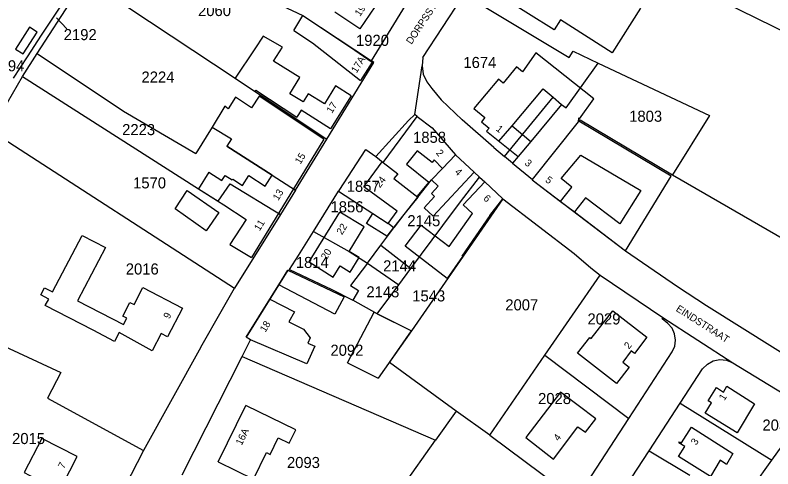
# Model space of a CAD drawing. Extents: x 191922 to 199923, y 328959 to 333350.
# Drawn here: x 193721.3 to 193906.1, y 332381.1 to 332491.7 of the extents above; entities that cross this region are included whole.
import ezdxf

# ---------------------------------------------------------------- set-up
doc = ezdxf.new("R2010")
doc.units = 0
for name, color, linetype in [('bouwvlak', 7, 'Continuous'), ('enkelbestemming', 7, 'Continuous'), ('Level 6', 7, 'Continuous'), ('maatvoering - maximum aantal wooneenheden', 7, 'Continuous'), ('Maatvoering_symbolen', 7, 'Continuous'), ('recreatiewoning', 7, 'Continuous')]:
    doc.layers.add(name, color=color, linetype=linetype)

msp = doc.modelspace()

# ---------------------------------------------------------------- linework, layer by layer
at = {"layer": 'bouwvlak'}
msp.add_line((193733.9, 332488.39), (193731.35, 332491.05), dxfattribs=at)
at = {"layer": 'Level 6'}
for p, q in [((193726.64, 332482.33), (193738.32, 332500.35)), ((193820.69, 332481.39), (193830.76, 332496.78)), ((193830.76, 332496.78), (193856.38, 332481.37)), ((193786.22, 332494.08), (193791.4, 332491.61)), ((193808.17, 332480.57), (193816.5, 332494.03)), ((193791.4, 332491.61), (193808.17, 332480.57)), ((193723.12, 332476.74), (193726.64, 332482.33)), ((193720.91, 332476.36), (193724.29, 332481.57)), ((193820.69, 332481.39), (193820.5, 332479.36)), ((193818.74, 332467.46), (193820.5, 332479.36)), ((193715.39, 332463.57), (193723.12, 332476.74)), ((193723.12, 332476.74), (193766.01, 332449.4)), ((193779.68, 332473.15), (193781.03, 332472.25)), ((193781.03, 332472.25), (193797.27, 332461.48)), ((193840.61, 332457.27), (193852.47, 332471.68)), ((193819.35, 332467.01), (193818.74, 332467.46)), ((193769.29, 332464.42), (193765.34, 332457.99)), ((193715.39, 332463.57), (193774.75, 332425.16)), ((193789.66, 332449.04), (193797.27, 332461.48)), ((193772.87, 332459.74), (193783.97, 332452.67)), ((193806.8, 332458.96), (193809.23, 332457.22)), ((193838.02, 332459.47), (193840.61, 332457.27)), ((193828.63, 332457.66), (193833.22, 332453.43)), ((193842.59, 332455.6), (193840.61, 332457.27)), ((193842.59, 332455.6), (193847.43, 332451.67)), ((193783.97, 332452.67), (193789.66, 332449.04)), ((193833.22, 332453.43), (193834.49, 332452.25)), ((193881.55, 332452.81), (193947.06, 332414.94)), ((193834.49, 332452.25), (193835.78, 332451.05)), ((193835.78, 332451.05), (193840.23, 332446.96)), ((193789.66, 332449.04), (193785.96, 332443.13)), ((193794.08, 332438.99), (193800.17, 332448.84)), ((193800.17, 332448.84), (193812.26, 332440.9)), ((193840.23, 332446.96), (193817.96, 332414.77)), ((193785.96, 332443.13), (193774.75, 332425.16)), ((193810.48, 332435.68), (193813.63, 332439.88)), ((193813.63, 332439.88), (193812.26, 332440.9)), ((193790.38, 332433.12), (193794.08, 332438.99)), ((193794.08, 332438.99), (193802.74, 332434.08)), ((193802.74, 332434.08), (193807.18, 332431.29)), ((193807.18, 332431.29), (193810.48, 332435.68)), ((193810.48, 332435.68), (193817.8, 332429.98)), ((193788.2, 332429.67), (193790.38, 332433.12)), ((193807.18, 332431.29), (193814.82, 332425.96)), ((193787.79, 332429.54), (193788.08, 332429.41)), ((193788.08, 332429.41), (193788.2, 332429.67)), ((193788.2, 332429.67), (193798.49, 332424.83)), ((193814.82, 332425.96), (193817.8, 332429.98)), ((193850.48, 332408.86), (193863.98, 332428.29)), ((193863.98, 332428.29), (193879.19, 332418)), ((193798.49, 332424.83), (193803.63, 332422.23)), ((193809.57, 332418.87), (193814.82, 332425.96)), ((193809.57, 332418.87), (193803.63, 332422.23)), ((193809.57, 332418.87), (193817.96, 332414.77)), ((193879.09, 332417.65), (193879.19, 332418)), ((193879.19, 332418), (193896.27, 332406.94)), ((193882.1, 332414), (193881.47, 332415.38)), ((193766.58, 332410.77), (193752.59, 332385.62)), ((193762, 332379.68), (193776.65, 332408.52)), ((193776.65, 332408.52), (193823.79, 332388.1)), ((193837.04, 332389.31), (193850.48, 332408.86)), ((193850.48, 332408.86), (193870.93, 332393.43)), ((193888.93, 332405.48), (193890.08, 332406.65)), ((193896.27, 332406.94), (193914.71, 332395.7)), ((193883.45, 332397.1), (193888.93, 332405.48)), ((193729.14, 332398.37), (193752.59, 332385.62)), ((193875.87, 332385.53), (193883.45, 332397.1)), ((193883.45, 332397.1), (193905.84, 332383.28)), ((193905.84, 332383.28), (193914.71, 332395.7)), ((193828.85, 332395.2), (193823.79, 332388.1)), ((193837.04, 332389.31), (193828.85, 332395.2)), ((193860.74, 332377.83), (193870.93, 332393.43)), ((193814.78, 332375.45), (193823.79, 332388.1)), ((193837.04, 332389.31), (193858.18, 332373.67)), ((193752.59, 332385.62), (193740.66, 332362.32)), ((193875.87, 332385.53), (193885.79, 332379.63)), ((193899.06, 332373.79), (193905.84, 332383.28))]:
    msp.add_line(p, q, dxfattribs=at)
for points in [[(193864.91, 332510.63), (193870.57, 332507.39), (193870.26, 332506.59), (193872.19, 332505.63), (193877, 332503.31), (193956.46, 332464.34)], [(193724.29, 332481.57), (193727.72, 332486.82), (193733.87, 332496.18), (193735.63, 332498.86)], [(193738.43, 332500.51), (193774.92, 332476.3), (193779.68, 332473.15)], [(193726.64, 332482.33), (193747.68, 332468.31), (193765.34, 332457.99)], [(193856.38, 332481.37), (193857.38, 332482.95), (193863.43, 332480.02)], [(193797.27, 332461.48), (193808.76, 332480.15), (193808.42, 332480.41), (193808.17, 332480.57)], [(193820.5, 332479.36), (193820.82, 332477.33), (193821.64, 332475.46), (193822.9, 332473.84), (193825.19, 332471.09)], [(193852.47, 332471.68), (193854.55, 332469.91), (193855.66, 332469.1), (193863.43, 332480.02)], [(193863.43, 332480.02), (193890.59, 332467.27), (193881.55, 332452.81)], [(193838.02, 332459.47), (193830.33, 332466.16), (193825.19, 332471.09)], [(193809.23, 332457.22), (193817.21, 332466.02), (193818.74, 332467.46)], [(193819.35, 332467.01), (193822.96, 332464.21), (193828.63, 332457.66)], [(193847.43, 332451.67), (193858.66, 332465.68), (193859.09, 332466.16), (193881.55, 332452.81)], [(193769.29, 332464.42), (193774.01, 332461.53), (193772.87, 332459.74)], [(193800.17, 332448.84), (193800.27, 332448.99), (193806.8, 332458.96)], [(193809.23, 332457.22), (193811.02, 332455.78), (193814.6, 332453.05), (193813.65, 332451.87), (193819.49, 332447.36)], [(193819.49, 332447.36), (193822.82, 332451.53), (193825.49, 332454.36), (193828.63, 332457.66)], [(193817.8, 332429.98), (193825.56, 332440.42), (193829.89, 332446.16), (193834.49, 332452.25)], [(193847.43, 332451.67), (193847.34, 332451.55), (193854.28, 332446.3), (193857.66, 332443.74), (193870.16, 332434.28)], [(193766.01, 332449.4), (193770.78, 332446.35), (193773.7, 332450.61), (193785.96, 332443.13)], [(193813.63, 332439.88), (193813.74, 332440.02), (193819.49, 332447.36)], [(193840.23, 332446.96), (193857.59, 332433.65), (193861.66, 332430.15), (193863.98, 332428.29)], [(193870.16, 332434.28), (193882.77, 332425.6), (193889.84, 332420.94), (193906.63, 332410.44), (193934.29, 332393.08)], [(193807.18, 332431.29), (193803.04, 332425.81), (193805.04, 332424.6), (193803.63, 332422.23)], [(193777.62, 332413.19), (193783.42, 332422.51), (193785.56, 332425.96), (193787.79, 332429.54)], [(193766.58, 332410.77), (193771.87, 332420.04), (193774.75, 332425.16)], [(193881.47, 332415.38), (193880.47, 332416.52), (193879.09, 332417.65)], [(193709.46, 332415.26), (193732.43, 332404.61), (193729.14, 332398.37)], [(193828.85, 332395.2), (193812.56, 332407.05), (193817.96, 332414.77)], [(193882.12, 332411), (193882.33, 332412.5), (193882.1, 332414)], [(193776.65, 332408.52), (193778.7, 332412.6), (193777.62, 332413.19)], [(193870.93, 332393.43), (193881.5, 332409.61), (193882.12, 332411)], [(193890.08, 332406.65), (193891.53, 332407.43), (193893.13, 332407.75)], [(193893.13, 332407.75), (193894.76, 332407.58), (193896.27, 332406.94)], [(193868.33, 332373.55), (193868.8, 332374.73), (193875.87, 332385.53)]]:
    msp.add_lwpolyline(points, dxfattribs=at)
at = {"layer": 'recreatiewoning'}
for p, q in [((193808.97, 332493.7), (193805.32, 332488.33)), ((193789.21, 332487.92), (193791.4, 332491.61)), ((193791.4, 332491.61), (193804.08, 332483.18)), ((193805.32, 332488.33), (193799.24, 332492.44)), ((193789.21, 332487.92), (193793.83, 332484.92)), ((193781.76, 332486.57), (193779.76, 332483.49)), ((193793.83, 332484.92), (193805.53, 332475.73)), ((193779.76, 332483.49), (193774.92, 332476.3)), ((193804.08, 332483.18), (193808.38, 332480.25)), ((193808.38, 332480.25), (193805.53, 332475.73)), ((193799.42, 332474.47), (193796.7, 332470.06)), ((193803.23, 332472.07), (193799.42, 332474.47)), ((193803.23, 332472.07), (193798.15, 332464.02)), ((193839.27, 332460.96), (193842.5, 332464.74)), ((193783.97, 332452.67), (193772.87, 332459.74)), ((193854.28, 332446.3), (193857.05, 332449.81)), ((193860.39, 332447.19), (193857.66, 332443.74)), ((193792.98, 332431.55), (193800.5, 332443.68)), ((193808.54, 332443.35), (193812.26, 332440.9)), ((193787.79, 332429.54), (193777.62, 332413.19)), ((193787.79, 332429.54), (193801.52, 332423.07)), ((193799.28, 332418.8), (193785.56, 332425.96)), ((193801.52, 332423.07), (193799.28, 332418.8)), ((193783.42, 332422.51), (193789.42, 332419.4)), ((193740.31, 332414.89), (193728.62, 332420.92)), ((193802.37, 332406.97), (193808.81, 332419.32)), ((193802.37, 332406.97), (193809.77, 332403.21)), ((193770.82, 332382.81), (193777.56, 332396.56)), ((193886.23, 332391.3), (193896.33, 332384.91)), ((193890.87, 332379.27), (193883.05, 332384.18))]:
    msp.add_line(p, q, dxfattribs=at)
for points in [[(193873.79, 332493.43), (193866.9, 332482.55), (193854.26, 332490.55), (193852.71, 332488.14), (193833.97, 332499.91)], [(193726.63, 332487.53), (193724.77, 332488.73), (193721.37, 332483.44), (193723.26, 332482.23), (193726.63, 332487.53)], [(193796.7, 332470.06), (193792.72, 332472.55), (193791.5, 332470.58), (193788.24, 332472.55), (193790.68, 332476.48), (193784.29, 332480.44), (193786.47, 332483.93), (193781.76, 332486.57)], [(193848.22, 332482.53), (193845.03, 332477.88), (193843.57, 332479.07), (193840.3, 332475.15), (193839.15, 332476.13), (193833.1, 332468.93), (193835.79, 332466.73), (193834.97, 332465.73), (193836.86, 332464.18), (193836.22, 332463.4), (193843.93, 332457.25), (193842.59, 332455.6), (193847.43, 332451.67), (193847.34, 332451.55), (193870.16, 332434.28)], [(193870.16, 332434.28), (193881.27, 332452.45), (193858.77, 332465.83), (193858.66, 332465.68), (193858.78, 332466.64), (193858.94, 332466.41), (193862.36, 332471.31), (193848.22, 332482.53)], [(193774.92, 332476.3), (193779.68, 332473.15), (193780, 332473.44), (193789.95, 332466.8)], [(193842.5, 332464.74), (193850.07, 332473.74), (193852.47, 332471.68), (193854.55, 332469.91), (193847.03, 332460.92)], [(193796.52, 332461.48), (193780.81, 332471.92), (193778.95, 332469.07), (193774.99, 332471.72), (193773.23, 332468.86)], [(193773.23, 332468.86), (193772.4, 332469.5), (193769.29, 332464.42)], [(193798.15, 332464.02), (193791.03, 332468.51), (193789.95, 332466.8)], [(193806.34, 332449.89), (193810.8, 332455.96), (193811.02, 332455.78), (193819.35, 332467.01), (193822.96, 332464.21), (193828.63, 332457.66), (193833.22, 332453.43)], [(193842.5, 332464.74), (193847.03, 332460.92), (193843.93, 332457.25)], [(193796.52, 332461.48), (193789.18, 332449.4), (193778.9, 332432.63)], [(193833.22, 332453.43), (193823.2, 332442.74), (193821.01, 332444.76), (193823.58, 332447.49), (193822.79, 332448.23), (193824.47, 332450), (193822.82, 332451.53), (193825.49, 332454.36), (193823.48, 332456.43), (193822.96, 332455.8), (193819.3, 332458.63), (193816.7, 332455.4), (193822.18, 332451.02), (193819.22, 332447.52), (193819.49, 332447.36), (193816.04, 332443.14), (193813.74, 332440.02), (193813.73, 332440.01), (193813.63, 332439.88)], [(193857.05, 332449.81), (193854.42, 332451.85), (193859.2, 332457.59), (193873.89, 332449), (193868.73, 332440.84), (193860.39, 332447.19)], [(193768.53, 332453.42), (193766.01, 332449.4), (193772.2, 332445.44), (193777.66, 332441.92), (193773.66, 332435.83), (193778.9, 332432.63)], [(193768.53, 332453.42), (193771.7, 332451.4), (193772.48, 332452.64), (193774.2, 332451.55), (193774.33, 332451.75)], [(193774.33, 332451.75), (193776.73, 332450.22), (193778.24, 332452.59)], [(193778.24, 332452.59), (193782.28, 332450.01), (193783.97, 332452.67)], [(193837.07, 332442.9), (193830.19, 332433), (193830.39, 332432.84), (193826.62, 332427.54), (193816.38, 332435.41), (193820.29, 332440.51), (193827.11, 332435.28), (193832.85, 332443.37), (193830.51, 332445.49), (193835.78, 332451.05)], [(193837.07, 332442.9), (193840.23, 332446.96), (193835.78, 332451.05)], [(193760.29, 332444.47), (193763.26, 332448.99), (193770.95, 332443.63), (193767.84, 332439.14), (193760.29, 332444.47)], [(193812.26, 332440.9), (193814.46, 332443.96), (193806.34, 332449.89)], [(193805.14, 332432.61), (193802.74, 332434.08), (193806.42, 332440.14), (193800.5, 332443.68)], [(193813.53, 332439.97), (193811.92, 332437.8), (193807, 332440.94), (193808.54, 332443.35)], [(193728.62, 332420.92), (193729.47, 332422.52), (193727.55, 332423.52), (193728.46, 332425.22), (193730.38, 332424.23), (193737.64, 332437.99), (193743.3, 332435.05), (193736.46, 332422.05), (193747.68, 332416.28), (193748.5, 332417.84), (193747.52, 332418.36), (193749.25, 332421.7), (193750.27, 332421.16), (193752.44, 332425.34), (193762.12, 332420.25)], [(193792.98, 332431.55), (193798.87, 332427.84), (193800.56, 332430.59), (193802.99, 332429.08), (193805.14, 332432.61)], [(193762.12, 332420.25), (193758.44, 332413.29), (193756.91, 332414.13), (193754.69, 332409.93), (193746.62, 332414.35), (193745.48, 332412.18), (193740.31, 332414.89)], [(193789.42, 332419.4), (193787.99, 332416.96), (193791.6, 332415.16), (193793.19, 332413.04), (193792.65, 332411.79), (193794.34, 332411.06)], [(193808.81, 332419.32), (193817.96, 332414.77), (193809.77, 332403.21)], [(193867.96, 332401.93), (193858.43, 332409.34), (193861.42, 332413.15), (193861.75, 332412.9), (193867.05, 332419.63)], [(193867.05, 332419.63), (193875.36, 332413.24), (193872.3, 332409.27), (193871.53, 332409.87), (193869.43, 332407.14), (193871.03, 332405.95), (193867.96, 332401.93)], [(193794.34, 332411.06), (193792.45, 332406.71), (193778.7, 332412.6), (193777.62, 332413.19)], [(193889.54, 332394.67), (193891.12, 332397.18), (193890.29, 332397.73), (193892.3, 332400.94), (193893.98, 332399.85), (193894.86, 332401.26), (193901.61, 332396.99)], [(193862.85, 332393.33), (193854.28, 332399.8), (193845.82, 332388.74), (193852.57, 332383.5)], [(193770.82, 332382.81), (193779.38, 332378.63), (193782.54, 332385.1), (193783.44, 332384.66), (193785.42, 332388.71), (193788.12, 332387.4), (193789.7, 332390.63), (193777.56, 332396.56)], [(193901.61, 332396.99), (193897.31, 332389.9), (193889.54, 332394.67)], [(193852.57, 332383.5), (193858.5, 332391.39), (193860.37, 332390.03), (193862.85, 332393.33)], [(193883.05, 332384.18), (193884.58, 332386.6), (193883.12, 332387.49), (193883.27, 332387.74), (193883.76, 332387.44), (193886.23, 332391.3)], [(193736.42, 332384.12), (193727.82, 332388.5), (193723.52, 332380.24), (193725.94, 332378.97), (193723.94, 332375.18), (193732.64, 332370.71)], [(193896.33, 332384.91), (193894.73, 332382.23), (193893.18, 332383.21), (193890.87, 332379.27)], [(193732.64, 332370.71), (193735.28, 332375.91), (193732.87, 332377.13), (193736.42, 332384.12)]]:
    msp.add_lwpolyline(points, dxfattribs=at)

# ---------------------------------------------------------------- texts
at = {"layer": 'enkelbestemming'}
for s, p in [('2060', (193765.89, 332491.47)), ('2192', (193733.14, 332485.6)), ('1920', (193804.41, 332484.21)), ('2194', (193715.5, 332478)), ('1674', (193830.59, 332478.81)), ('2224', (193752.1, 332475.26)), ('1803', (193871.02, 332465.71)), ('2223', (193747.38, 332462.45)), ('1858', (193818.32, 332460.57)), ('1570', (193750.05, 332449.47)), ('1857', (193802.14, 332448.64)), ('1856', (193798.19, 332443.64)), ('2145', (193816.92, 332440.25)), ('1814', (193789.73, 332430.08)), ('2016', (193748.27, 332428.49)), ('2144', (193811.02, 332429.25)), ('2143', (193806.94, 332422.92)), ('1543', (193818.12, 332421.93)), ('2007', (193840.81, 332419.75)), ('2029', (193860.85, 332416.32)), ('2092', (193798.17, 332408.69)), ('2028', (193848.8, 332396.92)), ('2030', (193903.51, 332390.45)), ('2015', (193720.54, 332387.17)), ('2093', (193787.57, 332381.33))]:
    msp.add_text(s, height=2.7, rotation=0, dxfattribs=at).set_placement(p)
at = {"layer": 'maatvoering - maximum aantal wooneenheden'}
for s, rotation, p in [('19', 55.8488, (193805.38, 332491.26)), ('17A', 58.2986, (193804.55, 332477.43)), ('17', 57.7575, (193798.53, 332467.62)), ('1', 321.4565, (193838.39, 332463.71)), ('15', 58.7118, (193790.85, 332455.23)), ('2', 310.8624, (193823.79, 332458.05)), ('3', 320.8922, (193845.39, 332455.39)), ('4', 317.2712, (193828.35, 332453.29)), ('24', 53.7493, (193810.26, 332449.49)), ('5', 322.8893, (193850.43, 332451.22)), ('13', 58.5052, (193785.45, 332446.37)), ('6', 317.3522, (193835.32, 332446.85)), ('11', 58.5052, (193780.9, 332438.95)), ('22', 58.1709, (193800.98, 332438.01)), ('20', 58.1709, (193797.18, 332431.88)), ('9', 62.1534, (193758.86, 332417.51)), ('18', 58.1709, (193782.3, 332414.27)), ('2', 52.3965, (193870.98, 332410.18)), ('1', 57.9156, (193894.24, 332397.63)), ('16A', 63.9476, (193776.53, 332386.73)), ('4', 53.0499, (193853.78, 332387.77)), ('3', 57.375, (193887.37, 332386.77)), ('7', 62.5113, (193733.18, 332381.01))]:
    msp.add_text(s, height=1.75, rotation=rotation, dxfattribs=at).set_placement(p)
at = {"layer": 'Maatvoering_symbolen'}
for s, rotation, p in [('DORPSSTRAAT', 56.469, (193817.93, 332484.43)), ('EINDSTRAAT', 327.4232, (193882.25, 332419.71))]:
    msp.add_text(s, height=1.75, rotation=rotation, dxfattribs=at).set_placement(p)

doc.saveas('drawing.dxf')
